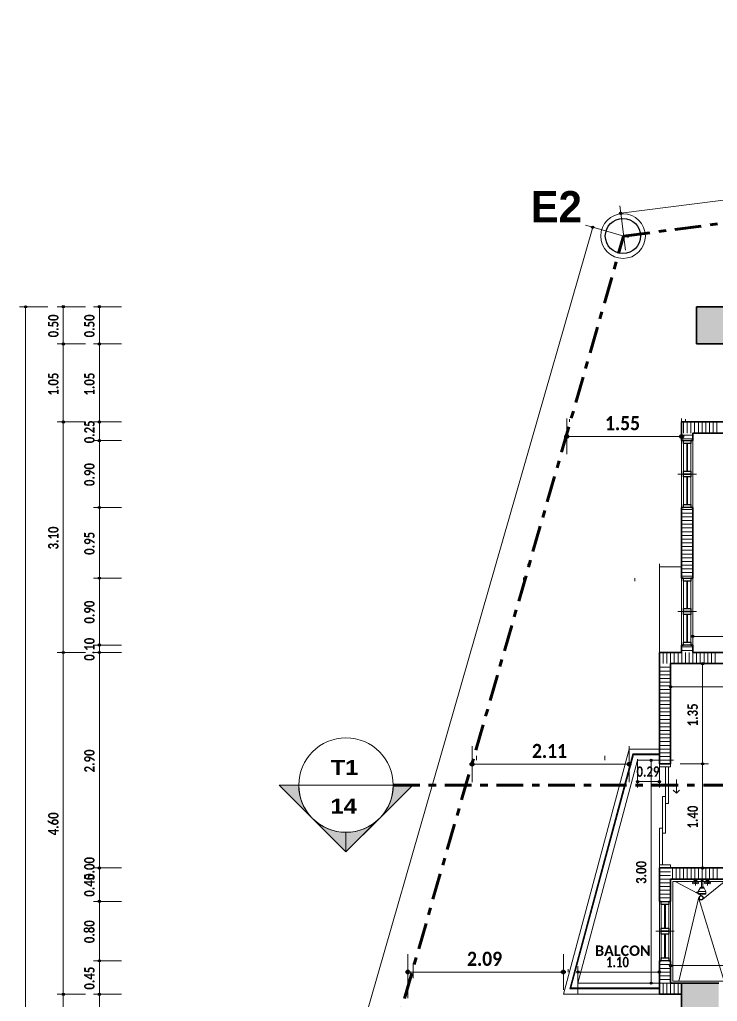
# Model space of a CAD drawing. Header units: metres. Extents: x -144 to 1000, y -717 to 29.
# Drawn here: x 868.17 to 877.56, y -557.52 to -544.31 of the extents above; entities that cross this region are included whole.
import ezdxf

# ---------------------------------------------------------------- set-up
doc = ezdxf.new("R2010")
doc.units = ezdxf.units.M
doc.linetypes.add('Dash Dot 3_16_', pattern=[0.595313, 0.357187, -0.119063, 0, -0.119063])
doc.layers.get('0').update_dxf_attribs({"color": 1})
for name, color, linetype, lineweight in [('A-ANNO-DIMS', 1, 'Continuous', 9), ('A-DETL', 1, 'Continuous', 9), ('A-DETL-GENF', 1, 'Continuous', 9), ('A-DETL-THIN', 1, 'Continuous', 9), ('A-DOOR', 1, 'Continuous', 9), ('A-DOOR-FRAM', 1, 'Continuous', 9), ('A-FLOR', 2, 'Continuous', 9), ('A-FLOR-HRAL', 1, 'Continuous', 9), ('A-GLAZ', 1, 'Continuous', 9), ('A-WALL', 4, 'Continuous', 9), ('G-ANNO-SYMB', 1, 'Continuous', 9), ('G-ANNO-TEXT', 2, 'Continuous', 9), ('P-SANR-FIXT', 1, 'Continuous', 9), ('S-COLS', 7, 'Continuous', 9)]:
    doc.layers.add(name, color=color, linetype=linetype, lineweight=lineweight)
doc.layers.add('A-WALL-PATT', color=7, linetype='Continuous', lineweight=35, true_color=0x9c9c9c)
doc.styles.add('Arial Black', font='', dxfattribs={"height": 0.15})
doc.styles.add('Britannic Bold_B', font='', dxfattribs={"width": 0.7})
doc.styles.add('Calibri_B', font='calibrib.ttf', dxfattribs={"height": 0.165})
doc.styles.add('Calibri_B_4', font='calibrib.ttf', dxfattribs={"height": 0.1125})
doc.styles.add('Calibri_B_7', font='calibrib.ttf', dxfattribs={"width": 0.8, "height": 0.18})
doc.styles.get('Arial Black').set_extended_font_data('Arial Black')
doc.styles.get('Britannic Bold_B').set_extended_font_data('Britannic Bold', bold=True)

# ---------------------------------------------------------------- blocks, each defined once
blk = doc.blocks.new('A$C4d52d4f2')
blk.add_circle((-0.30664, -0.16869), 0.00238)
blk = doc.blocks.new('J')
at = {"layer": 'A-ANNO-DIMS', "lineweight": 25, "true_color": 0x0000ff}
h = blk.add_hatch(color=5, dxfattribs=at)
edge = h.paths.add_edge_path()
edge.add_arc((869.55, -488.068), 0.015, 0, 360)
h = blk.add_hatch(color=5, dxfattribs=at)
edge = h.paths.add_edge_path()
edge.add_arc((869.174, -488.255), 0.015, 0, 360)
at = {"layer": 'A-ANNO-DIMS', "lineweight": 25}
h = blk.add_hatch(color=256, dxfattribs=at)
edge = h.paths.add_edge_path()
edge.add_arc((861.547, -489.326), 0.015, 0, 360)
h = blk.add_hatch(color=256, dxfattribs=at)
edge = h.paths.add_edge_path()
edge.add_arc((862.054, -489.325), 0.015, 0, 360)
h = blk.add_hatch(color=256, dxfattribs=at)
edge = h.paths.add_edge_path()
edge.add_arc((862.539, -489.325), 0.015, 0, 360)
h = blk.add_hatch(color=256, dxfattribs=at)
edge = h.paths.add_edge_path()
edge.add_arc((862.054, -489.825), 0.015, 0, 360)
h = blk.add_hatch(color=256, dxfattribs=at)
edge = h.paths.add_edge_path()
edge.add_arc((862.054, -489.825), 0.015, 0, 360)
h = blk.add_hatch(color=256, dxfattribs=at)
edge = h.paths.add_edge_path()
edge.add_arc((862.539, -489.825), 0.015, 0, 360)
h = blk.add_hatch(color=256, dxfattribs=at)
edge = h.paths.add_edge_path()
edge.add_arc((862.539, -489.825), 0.015, 0, 360)
h = blk.add_hatch(color=256, dxfattribs=at)
edge = h.paths.add_edge_path()
edge.add_arc((862.054, -490.875), 0.015, 0, 360)
h = blk.add_hatch(color=256, dxfattribs=at)
edge = h.paths.add_edge_path()
edge.add_arc((862.054, -490.875), 0.015, 0, 360)
h = blk.add_hatch(color=256, dxfattribs=at)
edge = h.paths.add_edge_path()
edge.add_arc((862.539, -490.875), 0.015, 0, 360)
h = blk.add_hatch(color=256, dxfattribs=at)
edge = h.paths.add_edge_path()
edge.add_arc((862.539, -490.875), 0.015, 0, 360)
h = blk.add_hatch(color=256, dxfattribs=at)
edge = h.paths.add_edge_path()
edge.add_arc((862.539, -491.125), 0.015, 0, 360)
h = blk.add_hatch(color=256, dxfattribs=at)
edge = h.paths.add_edge_path()
edge.add_arc((862.539, -491.125), 0.015, 0, 360)
at = {"layer": 'A-ANNO-DIMS', "lineweight": 25, "true_color": 0x0000ff}
h = blk.add_hatch(color=5, dxfattribs=at)
edge = h.paths.add_edge_path()
edge.add_arc((868.824, -491.069), 0.025, 0, 360)
h = blk.add_hatch(color=5, dxfattribs=at)
edge = h.paths.add_edge_path()
edge.add_arc((870.37, -491.069), 0.025, 0, 360)
at = {"layer": 'A-ANNO-DIMS', "lineweight": 25}
h = blk.add_hatch(color=256, dxfattribs=at)
edge = h.paths.add_edge_path()
edge.add_arc((862.539, -492.025), 0.015, 0, 360)
h = blk.add_hatch(color=256, dxfattribs=at)
edge = h.paths.add_edge_path()
edge.add_arc((862.539, -492.025), 0.015, 0, 360)
h = blk.add_hatch(color=256, dxfattribs=at)
edge = h.paths.add_edge_path()
edge.add_arc((862.539, -492.976), 0.015, 0, 360)
h = blk.add_hatch(color=256, dxfattribs=at)
edge = h.paths.add_edge_path()
edge.add_arc((862.539, -492.976), 0.015, 0, 360)
h = blk.add_hatch(color=256, dxfattribs=at)
edge = h.paths.add_edge_path()
edge.add_arc((870.52, -493.759), 0.015, 0, 360)
h = blk.add_hatch(color=256, dxfattribs=at)
edge = h.paths.add_edge_path()
edge.add_arc((862.539, -493.876), 0.015, 0, 360)
h = blk.add_hatch(color=256, dxfattribs=at)
edge = h.paths.add_edge_path()
edge.add_arc((862.539, -493.876), 0.015, 0, 360)
h = blk.add_hatch(color=256, dxfattribs=at)
edge = h.paths.add_edge_path()
edge.add_arc((862.054, -493.976), 0.015, 0, 360)
h = blk.add_hatch(color=256, dxfattribs=at)
edge = h.paths.add_edge_path()
edge.add_arc((862.054, -493.976), 0.015, 0, 360)
h = blk.add_hatch(color=256, dxfattribs=at)
edge = h.paths.add_edge_path()
edge.add_arc((862.539, -493.976), 0.015, 0, 360)
h = blk.add_hatch(color=256, dxfattribs=at)
edge = h.paths.add_edge_path()
edge.add_arc((862.539, -493.976), 0.015, 0, 360)
h = blk.add_hatch(color=256, dxfattribs=at)
edge = h.paths.add_edge_path()
edge.add_arc((870.652, -494.126), 0.015, 0, 360)
h = blk.add_hatch(color=256, dxfattribs=at)
edge = h.paths.add_edge_path()
edge.add_arc((870.221, -494.438), 0.015, 0, 360)
at = {"layer": 'A-ANNO-DIMS', "lineweight": 25, "true_color": 0x0000ff}
h = blk.add_hatch(color=5, dxfattribs=at)
edge = h.paths.add_edge_path()
edge.add_arc((867.551, -495.478), 0.025, 0, 360)
h = blk.add_hatch(color=5, dxfattribs=at)
edge = h.paths.add_edge_path()
edge.add_arc((869.663, -495.478), 0.025, 0, 360)
at = {"layer": 'A-ANNO-DIMS', "lineweight": 25}
h = blk.add_hatch(color=256, dxfattribs=at)
edge = h.paths.add_edge_path()
edge.add_arc((869.96, -495.425), 0.015, 0, 360)
h = blk.add_hatch(color=256, dxfattribs=at)
edge = h.paths.add_edge_path()
edge.add_arc((870.652, -495.474), 0.015, 0, 360)
h = blk.add_hatch(color=256, dxfattribs=at)
edge = h.paths.add_edge_path()
edge.add_arc((870.652, -495.474), 0.015, 0, 360)
h = blk.add_hatch(color=256, dxfattribs=at)
edge = h.paths.add_edge_path()
edge.add_arc((869.778, -495.712), 0.015, 0, 360)
h = blk.add_hatch(color=256, dxfattribs=at)
edge = h.paths.add_edge_path()
edge.add_arc((870.071, -495.712), 0.015, 0, 360)
h = blk.add_hatch(color=256, dxfattribs=at)
edge = h.paths.add_edge_path()
edge.add_arc((862.539, -496.874), 0.015, 0, 360)
h = blk.add_hatch(color=256, dxfattribs=at)
edge = h.paths.add_edge_path()
edge.add_arc((862.539, -496.874), 0.015, 0, 360)
h = blk.add_hatch(color=256, dxfattribs=at)
edge = h.paths.add_edge_path()
edge.add_arc((862.539, -496.874), 0.015, 0, 360)
h = blk.add_hatch(color=256, dxfattribs=at)
edge = h.paths.add_edge_path()
edge.add_arc((862.539, -496.874), 0.015, 0, 360)
h = blk.add_hatch(color=256, dxfattribs=at)
edge = h.paths.add_edge_path()
edge.add_arc((870.652, -496.874), 0.015, 0, 360)
h = blk.add_hatch(color=256, dxfattribs=at)
edge = h.paths.add_edge_path()
edge.add_arc((862.539, -497.324), 0.015, 0, 360)
h = blk.add_hatch(color=256, dxfattribs=at)
edge = h.paths.add_edge_path()
edge.add_arc((862.539, -497.324), 0.015, 0, 360)
h = blk.add_hatch(color=256, dxfattribs=at)
edge = h.paths.add_edge_path()
edge.add_arc((862.539, -498.124), 0.015, 0, 360)
h = blk.add_hatch(color=256, dxfattribs=at)
edge = h.paths.add_edge_path()
edge.add_arc((862.539, -498.124), 0.015, 0, 360)
at = {"layer": 'A-ANNO-DIMS', "lineweight": 25, "true_color": 0x0000ff}
h = blk.add_hatch(color=5, dxfattribs=at)
edge = h.paths.add_edge_path()
edge.add_arc((866.689, -498.274), 0.025, 0, 360)
h = blk.add_hatch(color=5, dxfattribs=at)
edge = h.paths.add_edge_path()
edge.add_arc((868.779, -498.274), 0.025, 0, 360)
at = {"layer": 'A-ANNO-DIMS', "lineweight": 25}
h = blk.add_hatch(color=256, dxfattribs=at)
edge = h.paths.add_edge_path()
edge.add_arc((868.975, -498.274), 0.015, 0, 360)
h = blk.add_hatch(color=256, dxfattribs=at)
edge = h.paths.add_edge_path()
edge.add_arc((870.071, -498.274), 0.015, 0, 360)
h = blk.add_hatch(color=256, dxfattribs=at)
edge = h.paths.add_edge_path()
edge.add_arc((870.221, -498.188), 0.015, 0, 360)
h = blk.add_hatch(color=256, dxfattribs=at)
edge = h.paths.add_edge_path()
edge.add_arc((869.96, -498.424), 0.015, 0, 360)
h = blk.add_hatch(color=256, dxfattribs=at)
edge = h.paths.add_edge_path()
edge.add_arc((862.054, -498.574), 0.015, 0, 360)
h = blk.add_hatch(color=256, dxfattribs=at)
edge = h.paths.add_edge_path()
edge.add_arc((862.054, -498.574), 0.015, 0, 360)
h = blk.add_hatch(color=256, dxfattribs=at)
edge = h.paths.add_edge_path()
edge.add_arc((862.539, -498.574), 0.015, 0, 360)
h = blk.add_hatch(color=256, dxfattribs=at)
edge = h.paths.add_edge_path()
edge.add_arc((862.539, -498.574), 0.015, 0, 360)
at = {"layer": 'G-ANNO-SYMB', "extrusion": (0, 0, -1)}
h = blk.add_hatch(color=256, dxfattribs=at)
edge = h.paths.add_edge_path()
edge.add_arc((-865.856, -495.76), 0.636, 317.9216, 360)
edge.add_line((-865.22, -495.76), (-864.958, -495.76))
edge.add_line((-864.958, -495.76), (-865.384, -496.186))
h = blk.add_hatch(color=256, dxfattribs=at)
edge = h.paths.add_edge_path()
edge.add_line((-866.328, -496.186), (-866.754, -495.76))
edge.add_line((-866.754, -495.76), (-866.492, -495.76))
edge.add_arc((-865.856, -495.76), 0.636, 180, 222.0784)
h = blk.add_hatch(color=256, dxfattribs=at)
edge = h.paths.add_edge_path()
edge.add_line((-865.407, -496.209), (-865.856, -496.658))
edge.add_line((-865.856, -496.658), (-865.856, -496.395))
edge.add_arc((-865.856, -495.76), 0.635, 270, 315)
h = blk.add_hatch(color=256, dxfattribs=at)
edge = h.paths.add_edge_path()
edge.add_arc((-865.856, -495.76), 0.635, 225, 270)
edge.add_line((-865.856, -496.395), (-865.856, -496.658))
edge.add_line((-865.856, -496.658), (-866.305, -496.209))
at = {"layer": 'S-COLS', "true_color": 0x5c5c5c}
h = blk.add_hatch(color=251, dxfattribs=at)
h.paths.add_polyline_path([(870.37, -509.275), (870.87, -509.275), (870.87, -508.375), (870.37, -508.375), (870.37, -509.024)])
h.paths.add_polyline_path([(888.63, -509.275), (888.67, -509.275), (888.67, -508.375), (888.17, -508.375), (888.17, -509.275), (888.595, -509.275)])
h.paths.add_polyline_path([(878.57, -509.275), (878.57, -508.375), (878.07, -508.375), (878.07, -509.275)])
h.paths.add_polyline_path([(884.87, -501.575), (884.87, -501.575), (884.87, -498.425), (884.37, -498.425), (884.37, -501.575), (884.72, -501.575)])
h.paths.add_polyline_path([(876.27, -501.575), (876.27, -501.575), (876.27, -501.075), (874.57, -501.075), (874.57, -498.925), (876.27, -498.925), (876.27, -498.425), (874.27, -498.426), (874.27, -501.575), (876.27, -501.575)])
h.paths.add_polyline_path([(878.57, -501.575), (878.57, -500.675), (878.07, -500.675), (878.07, -501.575)])
h.paths.add_polyline_path([(870.37, -501.575), (870.87, -501.575), (870.87, -500.875), (870.37, -500.875), (870.37, -501.5)])
h.paths.add_polyline_path([(888.67, -501.575), (888.67, -500.875), (888.27, -500.875), (888.27, -501.575)])
h.paths.add_polyline_path([(878.57, -499.325), (878.57, -498.425), (878.07, -498.425), (878.07, -499.325)])
h.paths.add_polyline_path([(870.87, -499.125), (870.87, -498.424), (870.37, -498.425), (870.37, -499.125), (870.728, -499.125)])
h.paths.add_polyline_path([(888.571, -499.125), (888.67, -499.125), (888.67, -498.424), (888.27, -498.425), (888.27, -499.125), (888.546, -499.125)])
h.paths.add_polyline_path([(888.605, -490.425), (888.67, -490.425), (888.67, -489.525), (888.17, -489.525), (888.17, -490.425), (888.536, -490.425)])
h.paths.add_polyline_path([(878.42, -490.425), (878.57, -490.425), (878.57, -489.525), (878.07, -489.525), (878.07, -490.425), (878.27, -490.425)])
h.paths.add_polyline_path([(870.57, -489.825), (871.47, -489.825), (871.47, -489.325), (870.57, -489.325), (870.57, -489.715)])
at = {"layer": 'A-ANNO-DIMS', "color": 5, "true_color": 0x0000ff}
for p, q in [((869.55, -488.068), (891.026, -485.305)), ((869.55, -488.068), (869.538, -487.969)), ((869.55, -488.068), (869.614, -488.564)), ((869.174, -488.255), (869.078, -488.227)), ((862.193, -512.546), (869.174, -488.255)), ((869.174, -488.255), (869.655, -488.393)), ((868.824, -491.069), (868.824, -490.829)), ((870.37, -491.069), (870.37, -490.829)), ((868.824, -491.069), (870.37, -491.069)), ((868.824, -491.069), (868.824, -491.309)), ((870.37, -491.069), (870.37, -491.309)), ((867.551, -495.478), (867.551, -495.238)), ((869.663, -495.478), (869.663, -495.238)), ((867.551, -495.478), (869.663, -495.478)), ((867.551, -495.478), (867.551, -495.718)), ((869.663, -495.478), (869.663, -495.718)), ((866.689, -498.274), (866.689, -498.034)), ((868.779, -498.274), (868.779, -498.034)), ((866.689, -498.274), (868.779, -498.274)), ((866.689, -498.274), (866.689, -498.514)), ((868.779, -498.274), (868.779, -498.514))]:
    blk.add_line(p, q, dxfattribs=at)
at = {"layer": 'A-ANNO-DIMS'}
for p, q in [((861.547, -489.326), (861.467, -489.326)), ((861.547, -489.326), (861.547, -510.925)), ((861.547, -489.326), (861.847, -489.326)), ((862.054, -489.325), (861.974, -489.325)), ((862.054, -489.825), (862.054, -489.325)), ((862.054, -489.325), (862.354, -489.325)), ((862.539, -489.325), (862.459, -489.325)), ((862.539, -489.325), (862.539, -489.825)), ((862.539, -489.325), (862.839, -489.325)), ((862.054, -489.825), (861.974, -489.825)), ((862.054, -489.825), (861.974, -489.825)), ((862.054, -490.875), (862.054, -489.825)), ((862.054, -489.825), (862.354, -489.825)), ((862.054, -489.825), (862.354, -489.825)), ((862.539, -489.825), (862.459, -489.825)), ((862.539, -489.825), (862.459, -489.825)), ((862.539, -489.825), (862.839, -489.825)), ((862.539, -489.825), (862.539, -490.875)), ((862.539, -489.825), (862.839, -489.825)), ((862.054, -490.875), (861.974, -490.875)), ((862.054, -490.875), (861.974, -490.875)), ((862.054, -493.976), (862.054, -490.875)), ((862.054, -490.875), (862.354, -490.875)), ((862.054, -490.875), (862.354, -490.875)), ((862.539, -490.875), (862.459, -490.875)), ((862.539, -490.875), (862.459, -490.875)), ((862.539, -490.875), (862.839, -490.875)), ((862.539, -490.875), (862.539, -491.125)), ((862.539, -490.875), (862.839, -490.875)), ((862.539, -491.125), (862.459, -491.125)), ((862.539, -491.125), (862.459, -491.125)), ((862.539, -491.125), (862.839, -491.125)), ((862.539, -491.125), (862.539, -492.025)), ((862.539, -491.125), (862.839, -491.125)), ((862.539, -492.025), (862.459, -492.025)), ((862.539, -492.025), (862.459, -492.025)), ((862.539, -492.025), (862.839, -492.025)), ((862.539, -492.025), (862.539, -492.976)), ((862.539, -492.025), (862.839, -492.025)), ((862.539, -492.976), (862.459, -492.976)), ((862.539, -492.976), (862.459, -492.976)), ((862.539, -492.976), (862.839, -492.976)), ((862.539, -492.976), (862.539, -493.876)), ((862.539, -492.976), (862.839, -492.976)), ((870.52, -493.759), (870.52, -493.459)), ((870.52, -493.759), (873.27, -493.759)), ((870.52, -493.759), (870.52, -493.839)), ((862.539, -493.876), (862.459, -493.876)), ((862.539, -493.876), (862.459, -493.876)), ((862.539, -493.876), (862.839, -493.876)), ((862.539, -493.876), (862.539, -493.976)), ((862.539, -493.876), (862.839, -493.876)), ((862.054, -493.976), (861.974, -493.976)), ((862.054, -493.976), (861.974, -493.976)), ((862.054, -498.574), (862.054, -493.976)), ((862.054, -493.976), (862.354, -493.976)), ((862.054, -493.976), (862.354, -493.976)), ((862.539, -493.976), (862.459, -493.976)), ((862.539, -493.976), (862.459, -493.976)), ((862.539, -493.976), (862.839, -493.976)), ((862.539, -493.976), (862.539, -496.874)), ((862.539, -493.976), (862.839, -493.976)), ((870.221, -494.438), (870.221, -494.138)), ((870.652, -494.126), (870.352, -494.126)), ((870.652, -495.474), (870.652, -494.126)), ((870.652, -494.126), (870.732, -494.126)), ((870.221, -494.438), (874.371, -494.438)), ((870.221, -494.438), (870.221, -494.518)), ((869.778, -495.712), (869.778, -495.412)), ((869.96, -495.425), (869.88, -495.425)), ((869.96, -495.425), (869.96, -498.424)), ((869.96, -495.425), (870.26, -495.425)), ((870.071, -495.712), (870.071, -495.412)), ((870.652, -495.474), (870.352, -495.474)), ((870.652, -495.474), (870.352, -495.474)), ((870.652, -496.874), (870.652, -495.474)), ((870.652, -495.474), (870.732, -495.474)), ((870.652, -495.474), (870.732, -495.474)), ((869.778, -495.712), (870.071, -495.712)), ((869.778, -495.712), (869.778, -495.792)), ((870.071, -495.712), (870.071, -495.792)), ((862.539, -496.874), (862.459, -496.874)), ((862.539, -496.874), (862.459, -496.874)), ((862.539, -496.874), (862.459, -496.874)), ((862.539, -496.874), (862.459, -496.874)), ((862.539, -496.874), (862.839, -496.874)), ((862.539, -496.874), (862.539, -496.874)), ((862.539, -496.874), (862.839, -496.874)), ((862.539, -496.874), (862.839, -496.874)), ((862.539, -496.874), (862.539, -497.324)), ((862.539, -496.874), (862.839, -496.874)), ((870.652, -496.874), (870.352, -496.874)), ((870.652, -496.874), (870.732, -496.874)), ((862.539, -497.324), (862.459, -497.324)), ((862.539, -497.324), (862.459, -497.324)), ((862.539, -497.324), (862.839, -497.324)), ((862.539, -497.324), (862.539, -498.124)), ((862.539, -497.324), (862.839, -497.324)), ((870.071, -498.274), (870.071, -497.974)), ((870.221, -498.188), (870.221, -497.888)), ((862.539, -498.124), (862.459, -498.124)), ((862.539, -498.124), (862.459, -498.124)), ((862.539, -498.124), (862.839, -498.124)), ((862.539, -498.124), (862.539, -498.574)), ((862.539, -498.124), (862.839, -498.124)), ((868.975, -498.274), (868.975, -498.194)), ((870.221, -498.188), (872.416, -498.188)), ((870.221, -498.188), (870.221, -498.268)), ((868.975, -498.274), (870.071, -498.274)), ((868.975, -498.274), (868.975, -498.574)), ((870.071, -498.274), (870.071, -498.354)), ((869.96, -498.424), (869.88, -498.424)), ((869.96, -498.424), (870.26, -498.424)), ((862.054, -498.574), (861.974, -498.574)), ((862.054, -498.574), (861.974, -498.574)), ((862.054, -499.125), (862.054, -498.574)), ((862.054, -498.574), (862.354, -498.574)), ((862.054, -498.574), (862.354, -498.574)), ((862.539, -498.574), (862.459, -498.574)), ((862.539, -498.574), (862.459, -498.574)), ((862.539, -498.574), (862.839, -498.574)), ((862.539, -498.574), (862.539, -499.125)), ((862.539, -498.574), (862.839, -498.574))]:
    blk.add_line(p, q, dxfattribs=at)
at = {"layer": 'A-ANNO-DIMS', "color": 5, "lineweight": 25, "true_color": 0x0000ff}
for centre, radius in [((869.55, -488.068), 0.015), ((869.174, -488.255), 0.015), ((868.824, -491.069), 0.025), ((870.37, -491.069), 0.025), ((867.551, -495.478), 0.025), ((869.663, -495.478), 0.025), ((866.689, -498.274), 0.025), ((868.779, -498.274), 0.025)]:
    blk.add_circle(centre, radius, dxfattribs=at)
at = {"layer": 'A-ANNO-DIMS', "lineweight": 25}
for centre in [(861.547, -489.326), (862.054, -489.325), (862.539, -489.325), (862.054, -489.825), (862.054, -489.825), (862.539, -489.825), (862.539, -489.825), (862.054, -490.875), (862.054, -490.875), (862.539, -490.875), (862.539, -490.875), (862.539, -491.125), (862.539, -491.125), (862.539, -492.025), (862.539, -492.025), (862.539, -492.976), (862.539, -492.976), (870.52, -493.759), (862.539, -493.876), (862.539, -493.876), (862.054, -493.976), (862.054, -493.976), (862.539, -493.976), (862.539, -493.976), (870.652, -494.126), (870.221, -494.438), (869.96, -495.425), (870.652, -495.474), (870.652, -495.474), (869.778, -495.712), (870.071, -495.712), (862.539, -496.874), (862.539, -496.874), (862.539, -496.874), (862.539, -496.874), (870.652, -496.874), (862.539, -497.324), (862.539, -497.324), (862.539, -498.124), (862.539, -498.124), (868.975, -498.274), (870.071, -498.274), (870.221, -498.188), (869.96, -498.424), (862.054, -498.574), (862.054, -498.574), (862.539, -498.574), (862.539, -498.574)]:
    blk.add_circle(centre, 0.015, dxfattribs=at)
at = {"layer": 'A-DETL', "color": 7, "linetype": 'Dash Dot 3_16_', "lineweight": 70}
for p, q in [((869.59, -488.374), (891.065, -485.61)), ((862.609, -512.666), (869.59, -488.374))]:
    blk.add_line(p, q, dxfattribs=at)
at = {"layer": 'A-DETL', "color": 253, "true_color": 0xb6b6b6}
for p, q in [((868.864, -490.875), (868.864, -490.835)), ((870.42, -490.875), (870.42, -490.835)), ((870.42, -490.875), (870.42, -490.835)), ((868.824, -491.035), (868.824, -490.995)), ((868.824, -491.035), (868.824, -490.995)), ((868.303, -492.825), (868.303, -492.785)), ((870.07, -492.825), (870.07, -492.785)), ((868.243, -493.005), (868.243, -492.965)), ((868.243, -493.005), (868.243, -492.965)), ((869.74, -493.015), (869.74, -492.975)), ((867.551, -495.425), (867.551, -495.365)), ((867.611, -495.425), (867.611, -495.365)), ((869.337, -495.425), (869.337, -495.365)), ((866.759, -498.155), (866.759, -498.355)), ((866.759, -498.155), (866.759, -498.355)), ((868.842, -498.274), (868.842, -498.234)), ((868.842, -498.274), (868.842, -498.234)), ((866.689, -498.425), (866.689, -498.625))]:
    blk.add_line(p, q, dxfattribs=at)
at = {"layer": 'A-DETL-GENF', "lineweight": 25}
for p, q in [((870.395, -491.125), (870.495, -491.125)), ((870.395, -491.165), (870.395, -491.125)), ((870.495, -491.125), (870.495, -491.165)), ((870.495, -491.165), (870.395, -491.165)), ((870.395, -491.535), (870.495, -491.535)), ((870.395, -491.575), (870.395, -491.535)), ((870.395, -491.575), (870.495, -491.575)), ((870.395, -491.615), (870.395, -491.575)), ((870.495, -491.575), (870.395, -491.575)), ((870.495, -491.615), (870.395, -491.615)), ((870.495, -491.535), (870.495, -491.575)), ((870.495, -491.575), (870.495, -491.615)), ((870.395, -491.985), (870.495, -491.985)), ((870.395, -492.025), (870.395, -491.985)), ((870.495, -492.025), (870.395, -492.025)), ((870.495, -491.985), (870.495, -492.025)), ((870.395, -493.016), (870.395, -492.976)), ((870.395, -492.976), (870.495, -492.976)), ((870.495, -492.976), (870.495, -493.016)), ((870.495, -493.016), (870.395, -493.016)), ((870.395, -493.426), (870.395, -493.386)), ((870.395, -493.386), (870.495, -493.386)), ((870.495, -493.426), (870.395, -493.426)), ((870.395, -493.466), (870.395, -493.426)), ((870.395, -493.426), (870.495, -493.426)), ((870.495, -493.466), (870.395, -493.466)), ((870.495, -493.386), (870.495, -493.426)), ((870.495, -493.426), (870.495, -493.466)), ((870.395, -493.876), (870.395, -493.836)), ((870.395, -493.836), (870.495, -493.836)), ((870.495, -493.876), (870.395, -493.876)), ((870.495, -493.836), (870.495, -493.876)), ((870.096, -497.324), (870.196, -497.324)), ((870.096, -497.364), (870.096, -497.324)), ((870.196, -497.324), (870.196, -497.364)), ((870.196, -497.364), (870.096, -497.364)), ((870.096, -497.684), (870.196, -497.684)), ((870.096, -497.724), (870.096, -497.684)), ((870.096, -497.724), (870.196, -497.724)), ((870.096, -497.764), (870.096, -497.724)), ((870.196, -497.724), (870.096, -497.724)), ((870.196, -497.684), (870.196, -497.724)), ((870.196, -497.724), (870.196, -497.764)), ((870.196, -497.764), (870.096, -497.764)), ((870.096, -498.084), (870.196, -498.084)), ((870.096, -498.124), (870.096, -498.084)), ((870.196, -498.124), (870.096, -498.124)), ((870.196, -498.084), (870.196, -498.124))]:
    blk.add_line(p, q, dxfattribs=at)
at = {"layer": 'A-DETL-GENF'}
for p, q in [((870.395, -491.165), (870.395, -491.535)), ((870.44, -491.165), (870.44, -491.535)), ((870.45, -491.165), (870.45, -491.535)), ((870.495, -491.165), (870.495, -491.535)), ((870.395, -491.615), (870.395, -491.985)), ((870.44, -491.615), (870.44, -491.985)), ((870.45, -491.615), (870.45, -491.985)), ((870.495, -491.615), (870.495, -491.985)), ((870.395, -493.386), (870.395, -493.016)), ((870.44, -493.386), (870.44, -493.016)), ((870.45, -493.386), (870.45, -493.016)), ((870.495, -493.386), (870.495, -493.016)), ((870.395, -493.836), (870.395, -493.466)), ((870.44, -493.836), (870.44, -493.466)), ((870.45, -493.836), (870.45, -493.466)), ((870.495, -493.836), (870.495, -493.466)), ((870.096, -497.364), (870.096, -497.684)), ((870.141, -497.364), (870.141, -497.684)), ((870.151, -497.364), (870.151, -497.684)), ((870.196, -497.364), (870.196, -497.684)), ((870.096, -497.764), (870.096, -498.084)), ((870.141, -497.764), (870.141, -498.084)), ((870.151, -497.764), (870.151, -498.084)), ((870.196, -497.764), (870.196, -498.084))]:
    blk.add_line(p, q, dxfattribs=at)
at = {"layer": 'A-DETL-THIN'}
blk.add_circle((869.582, -488.375), 0.3, dxfattribs=at)
at = {"layer": 'A-DOOR'}
for q in [(870.299, -495.685), (870.257, -495.826), (870.342, -495.826)]:
    blk.add_line((870.299, -495.869), q, dxfattribs=at)
at = {"layer": 'A-DOOR-FRAM'}
for p, q in [((870.071, -495.514), (870.071, -495.474)), ((870.221, -495.474), (870.221, -495.514)), ((870.151, -495.514), (870.071, -495.514)), ((870.221, -495.514), (870.191, -495.514)), ((870.071, -496.874), (870.071, -496.834)), ((870.111, -496.834), (870.221, -496.834)), ((870.221, -496.834), (870.221, -496.874))]:
    blk.add_line(p, q, dxfattribs=at)
at = {"layer": 'A-DOOR-FRAM', "lineweight": 5}
for p, q in [((870.151, -496.009), (870.151, -495.514)), ((870.151, -495.514), (870.191, -495.514)), ((870.191, -495.514), (870.191, -496.009)), ((870.111, -496.408), (870.111, -495.914)), ((870.111, -495.914), (870.151, -495.914)), ((870.151, -495.914), (870.151, -496.408)), ((870.151, -496.009), (870.191, -496.009)), ((870.071, -496.834), (870.071, -496.34)), ((870.071, -496.34), (870.111, -496.34)), ((870.111, -496.34), (870.111, -496.834)), ((870.111, -496.408), (870.151, -496.408)), ((870.071, -496.834), (870.111, -496.834))]:
    blk.add_line(p, q, dxfattribs=at)
at = {"layer": 'A-FLOR'}
for p, q in [((870.37, -492.825), (870.071, -492.825)), ((870.071, -492.825), (870.071, -493.976))]:
    blk.add_line(p, q, dxfattribs=at)
at = {"layer": 'A-FLOR-HRAL'}
for p, q in [((869.713, -495.34), (868.866, -498.5)), ((869.722, -495.352), (868.882, -498.488)), ((870.071, -495.34), (869.713, -495.34)), ((869.713, -495.34), (869.722, -495.352)), ((870.071, -495.352), (869.722, -495.352)), ((868.866, -498.5), (868.882, -498.488)), ((868.866, -498.5), (870.071, -498.5)), ((868.882, -498.488), (870.071, -498.488))]:
    blk.add_line(p, q, dxfattribs=at)
at = {"layer": 'A-GLAZ'}
for p, q in [((870.495, -491.125), (870.395, -491.125)), ((870.395, -491.125), (870.395, -491.575)), ((870.495, -491.575), (870.495, -491.125)), ((870.32, -491.575), (870.57, -491.575)), ((870.495, -491.575), (870.395, -491.575)), ((870.395, -491.575), (870.395, -492.025)), ((870.495, -491.575), (870.395, -491.575)), ((870.495, -492.025), (870.495, -491.575)), ((870.495, -492.025), (870.395, -492.025)), ((870.395, -492.976), (870.495, -492.976)), ((870.395, -492.976), (870.395, -493.426)), ((870.495, -493.426), (870.495, -492.976)), ((870.57, -493.426), (870.32, -493.426)), ((870.395, -493.426), (870.495, -493.426)), ((870.395, -493.426), (870.495, -493.426)), ((870.395, -493.426), (870.395, -493.876)), ((870.495, -493.876), (870.495, -493.426)), ((870.395, -493.876), (870.495, -493.876)), ((870.196, -497.324), (870.096, -497.324)), ((870.096, -497.324), (870.096, -497.724)), ((870.196, -497.724), (870.196, -497.324)), ((870.021, -497.724), (870.271, -497.724)), ((870.196, -497.724), (870.096, -497.724)), ((870.096, -497.724), (870.096, -498.124)), ((870.196, -497.724), (870.096, -497.724)), ((870.196, -498.124), (870.196, -497.724)), ((870.196, -498.124), (870.096, -498.124))]:
    blk.add_line(p, q, dxfattribs=at)
at = {"layer": 'A-WALL', "lineweight": 35}
for p, q in [((870.97, -490.875), (870.37, -490.875)), ((870.37, -490.875), (870.37, -491.125)), ((870.37, -491.125), (870.395, -491.125)), ((870.495, -491.125), (870.52, -491.125)), ((870.52, -491.025), (871.12, -491.025)), ((870.52, -491.125), (870.52, -491.025)), ((870.37, -492.025), (870.37, -492.976)), ((870.395, -492.025), (870.37, -492.025)), ((870.52, -492.025), (870.495, -492.025)), ((870.52, -492.976), (870.52, -492.025)), ((870.37, -492.976), (870.395, -492.976)), ((870.495, -492.976), (870.52, -492.976)), ((870.37, -493.876), (870.37, -493.976)), ((870.395, -493.876), (870.37, -493.876)), ((870.52, -493.876), (870.495, -493.876)), ((870.52, -493.976), (870.52, -493.876)), ((870.37, -493.976), (870.071, -493.976)), ((870.071, -493.976), (870.071, -495.474)), ((873.37, -493.976), (870.52, -493.976)), ((870.221, -494.126), (873.37, -494.126)), ((870.221, -495.474), (870.221, -494.126)), ((870.071, -495.474), (870.221, -495.474)), ((872.566, -496.874), (870.071, -496.874)), ((870.071, -496.874), (870.071, -497.324)), ((870.221, -497.024), (872.416, -497.024)), ((870.221, -497.324), (870.221, -497.024)), ((870.071, -497.324), (870.096, -497.324)), ((870.196, -497.324), (870.221, -497.324)), ((870.071, -498.124), (870.071, -498.574)), ((870.096, -498.124), (870.071, -498.124)), ((870.221, -498.124), (870.196, -498.124)), ((870.221, -498.424), (870.221, -498.124)), ((870.37, -498.424), (870.221, -498.424)), ((870.37, -498.574), (870.37, -498.424)), ((870.071, -498.574), (870.37, -498.574))]:
    blk.add_line(p, q, dxfattribs=at)
at = {"layer": 'A-WALL'}
for p, q in [((870.37, -492.025), (870.37, -491.125)), ((870.52, -491.125), (870.52, -492.025)), ((870.37, -493.876), (870.37, -492.976)), ((870.52, -492.976), (870.52, -493.876)), ((868.779, -498.574), (869.663, -495.275)), ((869.663, -495.275), (870.071, -495.275)), ((869.778, -495.425), (868.975, -498.424)), ((870.071, -495.425), (869.778, -495.425)), ((870.071, -498.124), (870.071, -497.324)), ((870.221, -497.324), (870.221, -498.124)), ((868.975, -498.424), (870.071, -498.424)), ((870.071, -498.574), (868.779, -498.574))]:
    blk.add_line(p, q, dxfattribs=at)
at = {"layer": 'A-WALL-PATT', "color": 8, "lineweight": 5, "true_color": 0x727272}
for p, q in [((870.395, -491.025), (870.395, -490.875)), ((870.445, -491.025), (870.445, -490.875)), ((870.495, -491.025), (870.495, -490.875)), ((870.545, -491.025), (870.545, -490.875)), ((870.595, -491.025), (870.595, -490.875)), ((870.645, -491.025), (870.645, -490.875)), ((870.695, -491.025), (870.695, -490.875)), ((870.745, -491.025), (870.745, -490.875)), ((870.795, -491.025), (870.795, -490.875)), ((870.845, -491.025), (870.845, -490.875)), ((870.52, -491.051), (870.37, -491.051)), ((870.52, -491.101), (870.37, -491.101)), ((870.52, -492.051), (870.37, -492.051)), ((870.52, -492.101), (870.37, -492.101)), ((870.52, -492.151), (870.37, -492.151)), ((870.52, -492.201), (870.37, -492.201)), ((870.52, -492.251), (870.37, -492.251)), ((870.52, -492.301), (870.37, -492.301)), ((870.52, -492.351), (870.37, -492.351)), ((870.52, -492.401), (870.37, -492.401)), ((870.52, -492.451), (870.37, -492.451)), ((870.52, -492.501), (870.37, -492.501)), ((870.52, -492.551), (870.37, -492.551)), ((870.52, -492.601), (870.37, -492.601)), ((870.52, -492.651), (870.37, -492.651)), ((870.52, -492.701), (870.37, -492.701)), ((870.52, -492.751), (870.37, -492.751)), ((870.52, -492.801), (870.37, -492.801)), ((870.52, -492.851), (870.37, -492.851)), ((870.52, -492.901), (870.37, -492.901)), ((870.52, -492.951), (870.37, -492.951)), ((870.52, -493.901), (870.37, -493.901)), ((870.071, -493.976), (870.071, -494.126)), ((870.121, -493.976), (870.121, -494.126)), ((870.171, -493.976), (870.171, -494.126)), ((870.221, -493.976), (870.221, -494.126)), ((870.271, -493.976), (870.271, -494.126)), ((870.321, -493.976), (870.321, -494.126)), ((870.52, -493.951), (870.37, -493.951)), ((870.371, -493.976), (870.371, -494.126)), ((870.421, -493.976), (870.421, -494.126)), ((870.471, -493.976), (870.471, -494.126)), ((870.521, -493.976), (870.521, -494.126)), ((870.571, -493.976), (870.571, -494.126)), ((870.621, -493.976), (870.621, -494.126)), ((870.671, -493.976), (870.671, -494.126)), ((870.721, -493.976), (870.721, -494.126)), ((870.771, -493.976), (870.771, -494.126)), ((870.821, -493.976), (870.821, -494.126)), ((870.221, -494.175), (870.071, -494.175)), ((870.221, -494.225), (870.071, -494.225)), ((870.221, -494.275), (870.071, -494.275)), ((870.221, -494.325), (870.071, -494.325)), ((870.221, -494.375), (870.071, -494.375)), ((870.221, -494.425), (870.071, -494.425)), ((870.221, -494.475), (870.071, -494.475)), ((870.221, -494.525), (870.071, -494.525)), ((870.221, -494.575), (870.071, -494.575)), ((870.221, -494.625), (870.071, -494.625)), ((870.221, -494.675), (870.071, -494.675)), ((870.221, -494.725), (870.071, -494.725)), ((870.221, -494.775), (870.071, -494.775)), ((870.221, -494.825), (870.071, -494.825)), ((870.221, -494.875), (870.071, -494.875)), ((870.221, -494.925), (870.071, -494.925)), ((870.221, -494.975), (870.071, -494.975)), ((870.221, -495.025), (870.071, -495.025)), ((870.221, -495.075), (870.071, -495.075)), ((870.221, -495.125), (870.071, -495.125)), ((870.221, -495.175), (870.071, -495.175)), ((870.221, -495.225), (870.071, -495.225)), ((870.221, -495.275), (870.071, -495.275)), ((870.221, -495.325), (870.071, -495.325)), ((870.221, -495.375), (870.071, -495.375)), ((870.221, -495.425), (870.071, -495.425)), ((870.221, -496.875), (870.071, -496.875)), ((870.221, -496.925), (870.071, -496.925)), ((870.246, -496.874), (870.246, -497.024)), ((870.296, -496.874), (870.296, -497.024)), ((870.346, -496.874), (870.346, -497.024)), ((870.396, -496.874), (870.396, -497.024)), ((870.446, -496.874), (870.446, -497.024)), ((870.496, -496.874), (870.496, -497.024)), ((870.546, -496.874), (870.546, -497.024)), ((870.596, -496.874), (870.596, -497.024)), ((870.646, -496.874), (870.646, -497.024)), ((870.696, -496.874), (870.696, -497.024)), ((870.746, -496.874), (870.746, -497.024)), ((870.796, -496.874), (870.796, -497.024)), ((870.846, -496.874), (870.846, -497.024)), ((870.221, -496.975), (870.071, -496.975)), ((870.221, -497.025), (870.071, -497.025)), ((870.221, -497.075), (870.071, -497.075)), ((870.221, -497.125), (870.071, -497.125)), ((870.221, -497.175), (870.071, -497.175)), ((870.221, -497.225), (870.071, -497.225)), ((870.221, -497.275), (870.071, -497.275)), ((870.22, -498.125), (870.071, -498.125)), ((870.22, -498.175), (870.071, -498.175)), ((870.22, -498.225), (870.071, -498.225)), ((870.22, -498.275), (870.071, -498.275)), ((870.22, -498.325), (870.071, -498.325)), ((870.22, -498.375), (870.071, -498.375)), ((870.071, -498.574), (870.071, -498.424)), ((870.121, -498.574), (870.121, -498.424)), ((870.171, -498.574), (870.171, -498.424)), ((870.221, -498.574), (870.221, -498.424)), ((870.271, -498.574), (870.271, -498.424)), ((870.321, -498.574), (870.321, -498.424))]:
    blk.add_line(p, q, dxfattribs=at)
at = {"layer": 'G-ANNO-SYMB', "lineweight": 18, "extrusion": (0, 0, -1)}
for p, q in [((865.856, -496.658), (864.958, -495.76)), ((865.221, -495.76), (864.958, -495.76)), ((865.384, -496.186), (864.958, -495.76)), ((864.958, -495.76), (865.22, -495.76)), ((865.856, -496.658), (866.754, -495.76)), ((866.754, -495.76), (866.328, -496.186)), ((866.491, -495.76), (866.754, -495.76)), ((866.492, -495.76), (866.754, -495.76)), ((865.856, -496.658), (865.407, -496.209)), ((866.305, -496.209), (865.856, -496.658)), ((865.856, -496.395), (865.856, -496.658)), ((865.856, -496.658), (865.856, -496.395))]:
    blk.add_line(p, q, dxfattribs=at)
at = {"layer": 'G-ANNO-SYMB', "lineweight": 18}
blk.add_line((865.221, -495.76), (866.491, -495.76), dxfattribs=at)
at = {"layer": 'G-ANNO-SYMB', "linetype": 'Dash Dot 3_16_', "lineweight": 70}
blk.add_line((866.491, -495.76), (875.103, -495.76), dxfattribs=at)
at = {"layer": 'G-ANNO-SYMB', "lineweight": 18, "extrusion": (0, 0, -1)}
for radius, start, end in [(0.635, 0, 180), (0.636, 317.9216, 0), (0.635, 180, 0), (0.636, 180, 222.0784), (0.635, 270, 315), (0.635, 225, 270)]:
    blk.add_arc((-865.856, -495.76), radius, start, end, dxfattribs=at)
at = {"layer": 'P-SANR-FIXT'}
for p, q in [((871.02, -497.026), (870.221, -497.026)), ((870.25, -497.056), (870.99, -497.056)), ((870.25, -498.396), (870.25, -497.056)), ((870.294, -497.063), (870.653, -497.253)), ((870.533, -497.026), (870.58, -497.026)), ((870.535, -497.033), (870.533, -497.026)), ((870.536, -497.035), (870.577, -497.035)), ((870.539, -497.048), (870.536, -497.035)), ((870.541, -497.049), (870.573, -497.049)), ((870.549, -497.06), (870.565, -497.06)), ((870.552, -497.067), (870.552, -497.06)), ((870.557, -497.109), (870.557, -497.024)), ((870.561, -497.067), (870.561, -497.06)), ((870.577, -497.035), (870.575, -497.048)), ((870.58, -497.026), (870.579, -497.033)), ((870.667, -497.026), (870.623, -497.026)), ((870.623, -497.026), (870.623, -497.034)), ((870.623, -497.034), (870.667, -497.034)), ((870.635, -497.053), (870.635, -497.034)), ((870.635, -497.131), (870.635, -497.053)), ((870.655, -497.053), (870.655, -497.034)), ((870.655, -497.131), (870.655, -497.053)), ((870.944, -497.062), (870.655, -497.296)), ((870.667, -497.034), (870.667, -497.026)), ((870.693, -497.026), (870.695, -497.033)), ((870.74, -497.026), (870.693, -497.026)), ((870.696, -497.035), (870.699, -497.048)), ((870.737, -497.035), (870.696, -497.035)), ((870.733, -497.049), (870.701, -497.049)), ((870.725, -497.06), (870.709, -497.06)), ((870.712, -497.067), (870.712, -497.06)), ((870.717, -497.109), (870.717, -497.024)), ((870.721, -497.067), (870.721, -497.06)), ((870.735, -497.048), (870.737, -497.035)), ((870.739, -497.033), (870.74, -497.026)), ((870.549, -497.084), (870.549, -497.082)), ((870.552, -497.084), (870.549, -497.084)), ((870.565, -497.084), (870.561, -497.084)), ((870.565, -497.082), (870.565, -497.084)), ((870.568, -497.201), (870.577, -497.201)), ((870.568, -497.206), (870.568, -497.201)), ((870.577, -497.206), (870.568, -497.206)), ((870.577, -497.201), (870.577, -497.206)), ((870.577, -497.202), (870.584, -497.202)), ((870.577, -497.205), (870.584, -497.205)), ((870.584, -497.201), (870.584, -497.206)), ((870.593, -497.201), (870.584, -497.201)), ((870.584, -497.206), (870.593, -497.206)), ((870.593, -497.189), (870.618, -497.144)), ((870.697, -497.189), (870.593, -497.189)), ((870.593, -497.22), (870.593, -497.189)), ((870.618, -497.144), (870.671, -497.144)), ((870.634, -497.131), (870.626, -497.134)), ((870.626, -497.134), (870.663, -497.134)), ((870.655, -497.131), (870.635, -497.131)), ((870.663, -497.134), (870.655, -497.131)), ((870.671, -497.144), (870.697, -497.189)), ((870.697, -497.189), (870.697, -497.22)), ((870.709, -497.082), (870.709, -497.084)), ((870.709, -497.084), (870.712, -497.084)), ((870.721, -497.084), (870.725, -497.084)), ((870.725, -497.084), (870.725, -497.082)), ((870.33, -498.396), (870.602, -497.269)), ((870.697, -497.22), (870.593, -497.22)), ((870.943, -498.396), (870.603, -497.286)), ((870.637, -497.245), (870.623, -497.245)), ((870.99, -498.396), (870.25, -498.396))]:
    blk.add_line(p, q, dxfattribs=at)
for centre, radius in [((870.557, -497.076), 0.00903), ((870.717, -497.076), 0.00903), ((870.632, -497.276), 0.0307), ((870.632, -497.276), 0.0231)]:
    blk.add_circle(centre, radius, dxfattribs=at)
for centre, radius, start, end in [((870.521, -497.076), 0.00597, 127.4869, 232.5131), ((870.527, -497.08), 0.0127, 49.3875, 138.7213), ((870.536, -497.033), 0.0016, 180, 270), ((870.542, -497.059), 0.0133, 239.2408, 313.1352), ((870.541, -497.048), 0.0016, 180, 270), ((870.538, -497.058), 0.00934, 1.4421, 72.9741), ((870.549, -497.058), 0.0016, 180, 270), ((870.55, -497.067), 0.0024, 305.3035, 0), ((870.564, -497.067), 0.0024, 180, 234.6965), ((870.571, -497.059), 0.0133, 226.8648, 300.7592), ((870.565, -497.058), 0.0016, 270, 0), ((870.576, -497.058), 0.00934, 107.0259, 178.5579), ((870.573, -497.048), 0.0016, 270, 0), ((870.577, -497.033), 0.0016, 270, 360), ((870.586, -497.08), 0.0127, 41.2787, 130.6125), ((870.592, -497.076), 0.00597, 307.4869, 52.5131), ((870.645, -497.059), 0.0116, 32.372, 147.628), ((870.681, -497.076), 0.00597, 127.4869, 232.5131), ((870.687, -497.08), 0.0127, 49.3875, 138.7213), ((870.696, -497.033), 0.0016, 180, 270), ((870.702, -497.059), 0.0133, 239.2408, 313.1352), ((870.701, -497.048), 0.0016, 180, 270), ((870.698, -497.058), 0.00934, 1.4421, 72.9741), ((870.709, -497.058), 0.0016, 180, 270), ((870.71, -497.067), 0.0024, 305.3035, 0), ((870.724, -497.067), 0.0024, 180, 234.6965), ((870.731, -497.059), 0.0133, 226.8648, 300.7592), ((870.725, -497.058), 0.0016, 270, 360), ((870.736, -497.058), 0.00934, 107.0259, 178.5579), ((870.733, -497.048), 0.0016, 270, 0), ((870.737, -497.033), 0.0016, 270, 360), ((870.746, -497.08), 0.0127, 41.2787, 130.6125), ((870.752, -497.076), 0.00597, 307.4869, 52.5131), ((870.527, -497.073), 0.0127, 221.2787, 310.6125), ((870.543, -497.096), 0.0158, 66.2284, 117.6734), ((870.571, -497.096), 0.0158, 62.3266, 113.7716), ((870.586, -497.073), 0.0127, 229.3875, 318.7213), ((870.633, -497.149), 0.016, 115.3085, 162.5748), ((870.656, -497.149), 0.016, 17.4252, 64.6915), ((870.687, -497.073), 0.0127, 221.2787, 310.6125), ((870.703, -497.096), 0.0158, 66.2284, 117.6734), ((870.731, -497.096), 0.0158, 62.3266, 113.7716), ((870.746, -497.073), 0.0127, 229.3875, 318.7213), ((870.598, -497.22), 0.0056, 180, 270), ((870.645, -496.958), 0.271, 260.1458, 279.8542), ((870.691, -497.22), 0.0056, 270, 0)]:
    blk.add_arc(centre, radius, start, end, dxfattribs=at)
at = {"layer": 'S-COLS', "lineweight": 35}
for p, q in [((871.47, -489.325), (870.57, -489.325)), ((870.57, -489.325), (870.57, -489.825)), ((870.57, -489.825), (871.47, -489.825)), ((870.87, -498.424), (870.37, -498.424)), ((870.37, -498.424), (870.37, -499.125))]:
    blk.add_line(p, q, dxfattribs=at)
at = {"layer": 'A-ANNO-DIMS', "style": 'Calibri_B_4', "width": 0.8}
for s, p in [('0.50', (861.99, -489.737)), ('0.50', (862.475, -489.737)), ('1.05', (861.99, -490.52)), ('1.05', (862.475, -490.52)), ('0.25', (862.475, -491.162)), ('0.90', (862.475, -491.737)), ('3.10', (861.99, -492.59)), ('0.95', (862.475, -492.662)), ('0.90', (862.475, -493.587)), ('0.10', (862.475, -494.087)), ('1.35', (870.588, -494.97)), ('2.90', (862.475, -495.589)), ('4.60', (861.99, -496.435)), ('1.40', (870.588, -496.344)), ('0.00', (862.475, -497.036)), ('3.00', (869.896, -497.089)), ('0.45', (862.475, -497.261)), ('0.80', (862.475, -497.886)), ('0.45', (862.475, -498.511))]:
    blk.add_text(s, height=0.14, rotation=90, dxfattribs=at).set_placement(p)
at = {"layer": 'A-ANNO-DIMS', "color": 5, "true_color": 0x0000ff, "style": 'Calibri_B_7', "width": 0.9}
for s, p in [('1.55', (869.339, -490.986)), ('2.11', (868.357, -495.395)), ('2.09', (867.484, -498.191))]:
    blk.add_text(s, height=0.19, dxfattribs=at).set_placement(p)
at = {"layer": 'A-ANNO-DIMS', "style": 'Calibri_B_4', "width": 0.8}
for s, p in [('0.29', (869.763, -495.648)), ('1.10', (869.353, -498.21))]:
    blk.add_text(s, height=0.14, dxfattribs=at).set_placement(p)
at = {"layer": 'G-ANNO-SYMB', "style": 'Arial Black'}
for s, p in [('T1', (865.65, -495.623)), ('14', (865.647, -496.143))]:
    blk.add_text(s, height=0.2, dxfattribs=at).set_placement(p)
at = {"layer": 'G-ANNO-TEXT'}
for s, height, style, p in [('E2', 0.42, 'Britannic Bold_B', (868.341, -488.189)), ('BALCON', 0.14, 'Calibri_B', (869.206, -498.057))]:
    blk.add_text(s, height=height, dxfattribs=dict(at, style=style)).set_placement(p)

msp = doc.modelspace()

# ---------------------------------------------------------------- block references
at = {"xscale": 99.43160273753426, "yscale": 99.43160273753426, "zscale": 99.43160273753426}
msp.add_blockref('A$C4d52d4f2', (906.775, -530.45), dxfattribs=at)
at = {"color": 3}
msp.add_blockref('J', (6.705, -58.85), dxfattribs=at)

doc.saveas('drawing.dxf')
